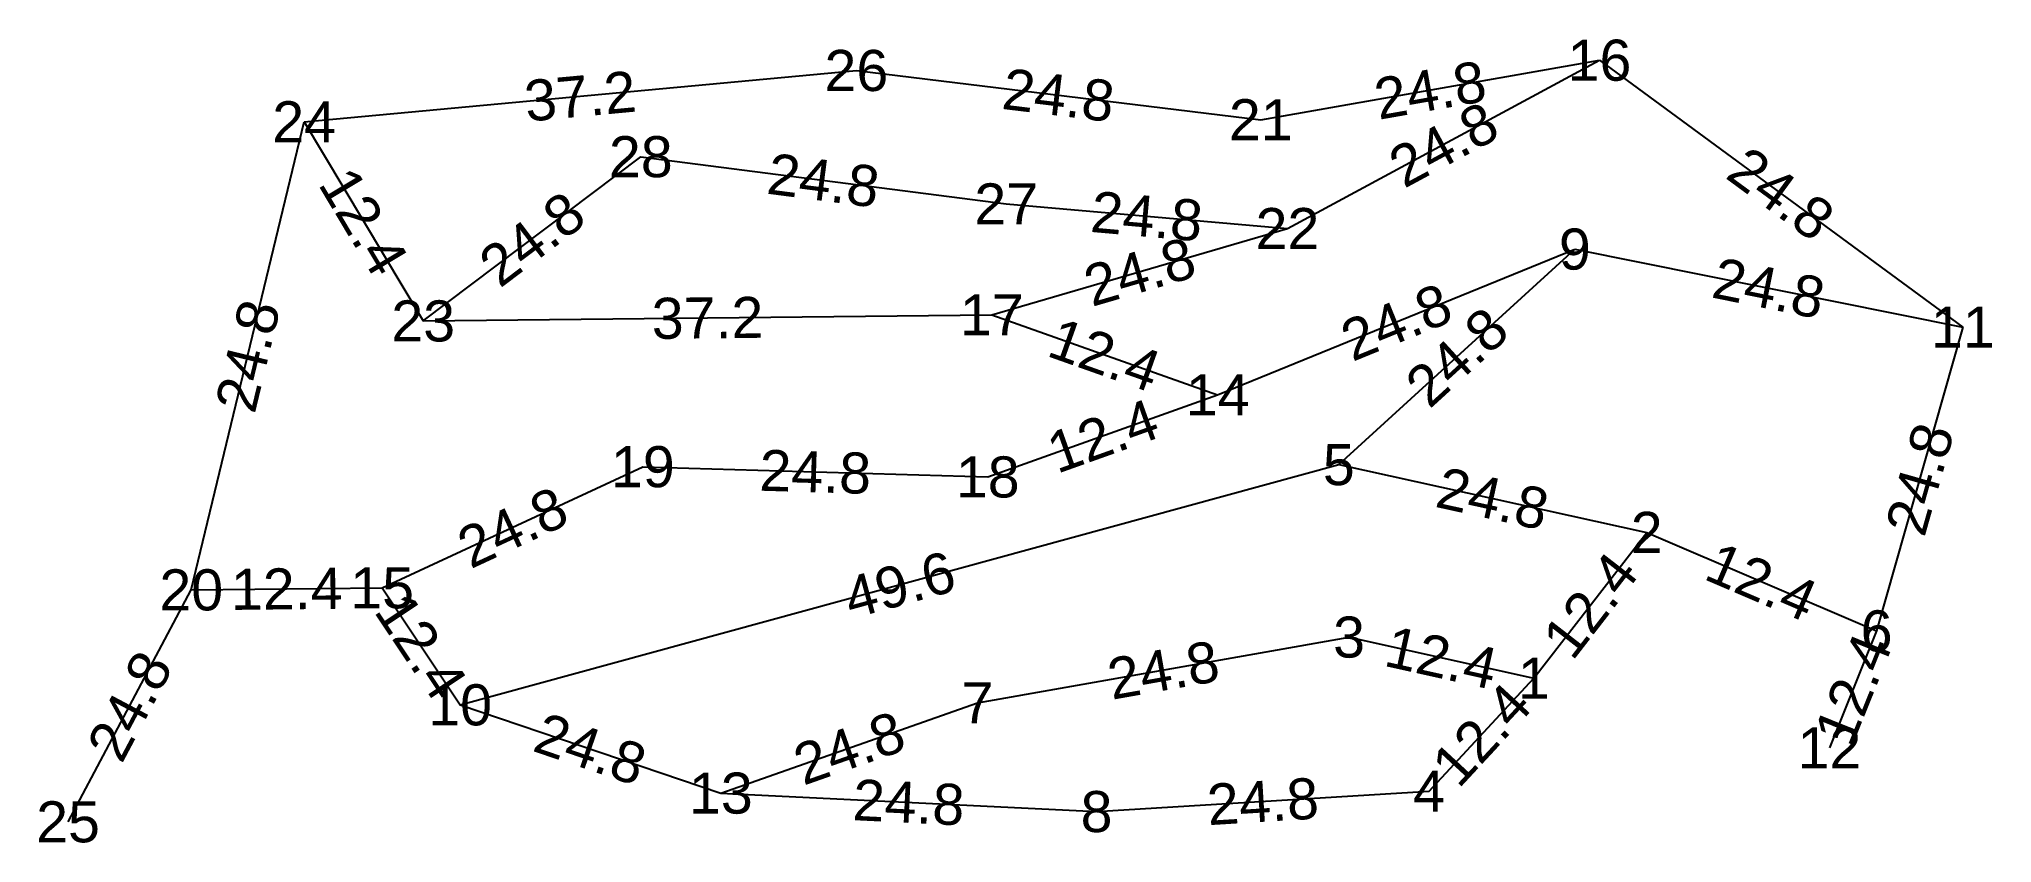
# Model space of a CAD drawing. Header units: inches. Extents: x 37.1 to 132.2, y 28.5 to 67.6.
import ezdxf
from ezdxf.enums import TextEntityAlignment as Align

# ---------------------------------------------------------------- set-up
doc = ezdxf.new("R2010")
doc.units = ezdxf.units.IN
doc.header["$MEASUREMENT"] = 0
doc.styles.get("Standard").update_dxf_attribs({"font": 'arial.ttf'})

msp = doc.modelspace()

# ---------------------------------------------------------------- linework, layer by layer
at = {"color": 8}
for p, q in [((96.6, 63.7), (113.1, 66.6)), ((97.9, 58.4), (113.1, 66.6)), ((113.1, 66.6), (130.8, 53.6)), ((50, 63.6), (76.9, 66.1)), ((76.9, 66.1), (96.6, 63.7)), ((76.9, 66.1), (96.6, 63.7)), ((44.5, 40.8), (50, 63.6)), ((50, 63.6), (55.8, 53.9)), ((55.8, 53.9), (66.4, 61.9)), ((66.4, 61.9), (84.2, 59.6)), ((66.4, 61.9), (84.2, 59.6)), ((84.2, 59.6), (97.9, 58.4)), ((83.5, 54.2), (97.9, 58.4)), ((94.5, 50.3), (111.9, 57.4)), ((100.4, 46.9), (111.9, 57.4)), ((111.9, 57.4), (130.8, 53.6)), ((55.8, 53.9), (83.5, 54.2)), ((83.5, 54.2), (94.5, 50.3)), ((130.8, 53.6), (126.6, 38.8)), ((83.3, 46.3), (94.5, 50.3)), ((53.8, 40.9), (66.5, 46.8)), ((57.6, 35.2), (100.4, 46.9)), ((66.5, 46.8), (83.3, 46.3)), ((66.5, 46.8), (83.3, 46.3)), ((100.4, 46.9), (115.4, 43.6)), ((109.9, 36.5), (115.4, 43.6)), ((115.4, 43.6), (126.6, 38.8)), ((38.5, 29.5), (44.5, 40.8)), ((44.5, 40.8), (53.8, 40.9)), ((53.8, 40.9), (57.6, 35.2)), ((82.8, 35.3), (100.9, 38.5)), ((82.8, 35.3), (100.9, 38.5)), ((100.9, 38.5), (109.9, 36.5)), ((126.6, 38.8), (124.3, 33.1)), ((104.8, 31), (109.9, 36.5)), ((57.6, 35.2), (70.3, 30.9)), ((70.3, 30.9), (82.8, 35.3)), ((70.3, 30.9), (88.6, 30)), ((88.6, 30), (104.8, 31)), ((88.6, 30), (104.8, 31))]:
    msp.add_line(p, q, dxfattribs=at)

# ---------------------------------------------------------------- texts
at = {"color": 1}
for s, p in [('16', (113.1, 66.6)), ('26', (76.9, 66.1)), ('21', (96.6, 63.7)), ('24', (50, 63.6)), ('28', (66.4, 61.9)), ('27', (84.2, 59.6)), ('22', (97.9, 58.4)), ('9', (111.9, 57.4)), ('17', (83.5, 54.2)), ('23', (55.8, 53.9)), ('11', (130.8, 53.6)), ('14', (94.5, 50.3)), ('19', (66.5, 46.8)), ('5', (100.4, 46.9)), ('18', (83.3, 46.3)), ('2', (115.4, 43.6)), ('15', (53.8, 40.9)), ('20', (44.5, 40.8)), ('3', (100.9, 38.5)), ('6', (126.6, 38.8)), ('1', (109.9, 36.5)), ('10', (57.6, 35.2)), ('7', (82.8, 35.3)), ('12', (124.3, 33.1)), ('13', (70.3, 30.9)), ('4', (104.8, 31)), ('25', (38.5, 29.5)), ('8', (88.6, 30))]:
    msp.add_text(s, height=2, dxfattribs=at).set_placement(p, align=Align.MIDDLE_CENTER)
at = {"color": 2}
for s, rotation, p in [('37.2', 5.30963, (63.45, 64.85)), ('24.8', 353.05403, (86.75, 64.9)), ('24.8', 353.05403, (86.75, 64.9)), ('24.8', 9.96836, (104.85, 65.15)), ('24.8', 28.34569, (105.5, 62.5)), ('24.8', 352.63741, (75.3, 60.75)), ('24.8', 352.63741, (75.3, 60.75)), ('24.8', 323.70408, (121.95, 60.1)), ('12.4', 300.87681, (52.9, 58.75)), ('24.8', 37.04247, (61.1, 57.9)), ('24.8', 354.99417, (91.05, 59)), ('24.8', 16.2602, (90.7, 56.3)), ('24.8', 348.63178, (121.35, 55.5)), ('24.8', 22.19772, (103.2, 53.85)), ('24.8', 76.43775, (47.25, 52.2)), ('37.2', 0.62051, (69.65, 54.05)), ('24.8', 42.39744, (106.15, 52.15)), ('12.4', 340.47827, (89, 52.25)), ('12.4', 19.65382, (88.9, 48.3)), ('24.8', 74.15692, (128.7, 46.2)), ('24.8', 358.29527, (74.9, 46.55)), ('24.8', 358.29527, (74.9, 46.55)), ('24.8', 347.59258, (107.9, 45.25)), ('24.8', 24.91802, (60.15, 43.85)), ('12.4', 336.80141, (121, 41.2)), ('12.4', 0.61606, (49.15, 40.85)), ('49.6', 15.2891, (79, 41.05)), ('12.4', 52.23692, (112.65, 40.05)), ('12.4', 303.69007, (55.7, 38.05)), ('24.8', 10.02604, (91.85, 36.9)), ('24.8', 10.02604, (91.85, 36.9)), ('12.4', 347.47119, (105.4, 37.5)), ('12.4', 68.02549, (125.45, 35.95)), ('24.8', 62.03288, (41.5, 35.15)), ('12.4', 47.16108, (107.35, 33.75)), ('24.8', 341.29479, (63.95, 33.05)), ('24.8', 19.39207, (76.55, 33.1)), ('24.8', 357.18444, (79.45, 30.45)), ('24.8', 3.53229, (96.7, 30.5)), ('24.8', 3.53229, (96.7, 30.5))]:
    msp.add_text(s, height=2, rotation=rotation, dxfattribs=at).set_placement(p, align=Align.MIDDLE_CENTER)

doc.saveas('drawing.dxf')
